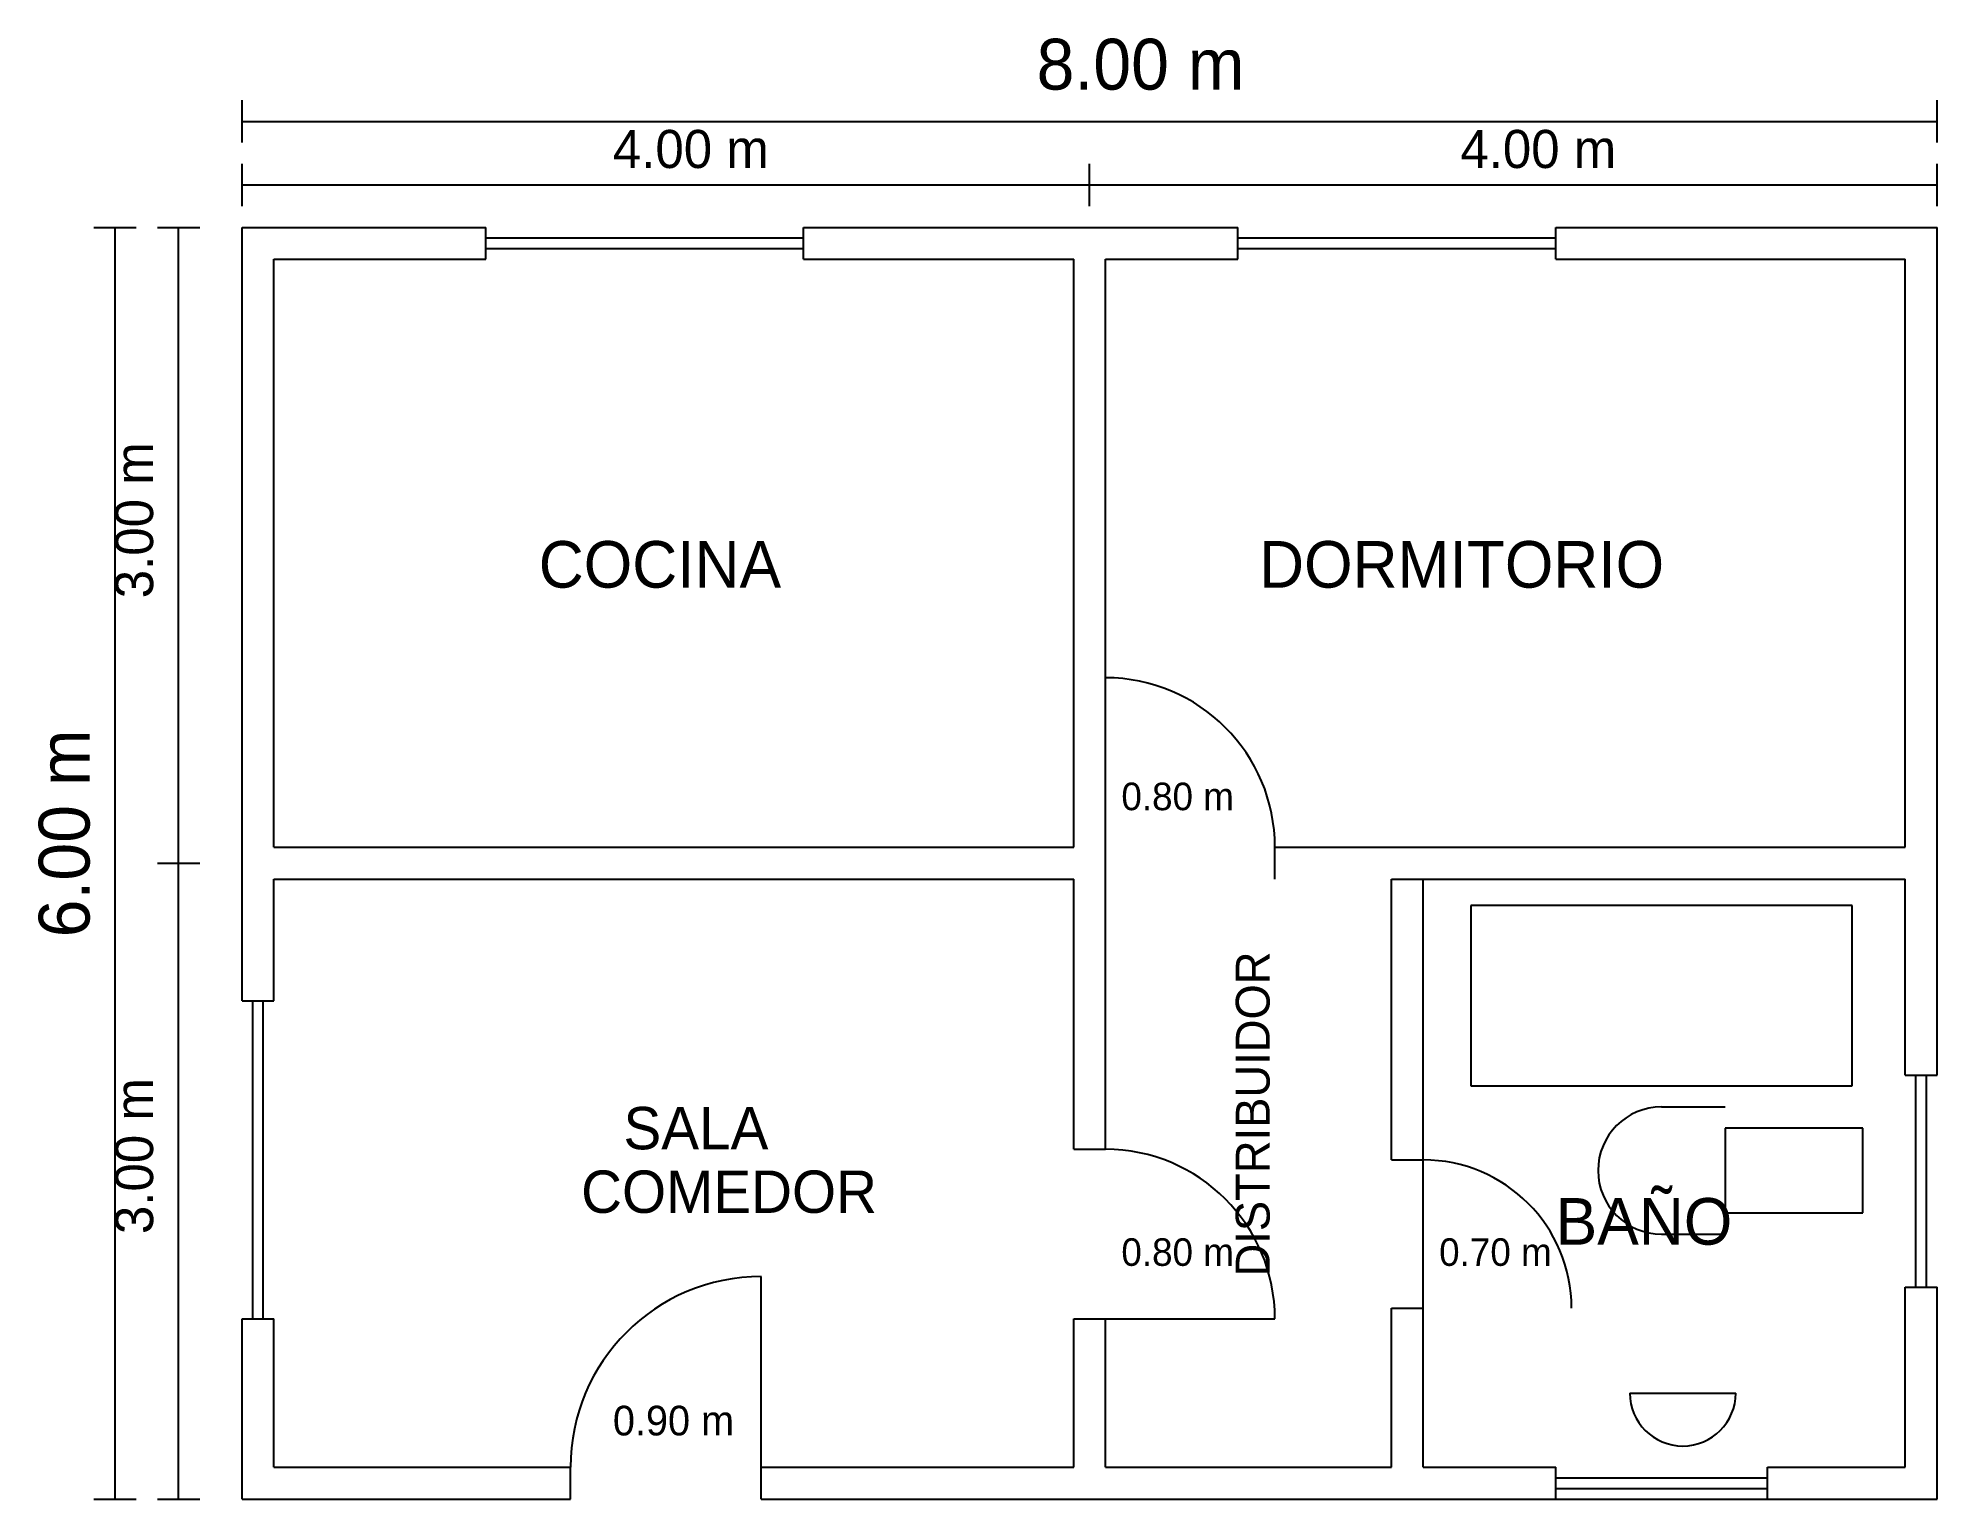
# Model space of a CAD drawing. Extents: x -0.96 to 8, y 0 to 6.89.
import ezdxf

# ---------------------------------------------------------------- set-up
doc = ezdxf.new("R2010")
doc.units = 0
for name, color, linetype in [('COTAS_TEXTOS', 7, 'CONTINUOUS'), ('MOBILIARIO', 6, 'CONTINUOUS'), ('MUROS', 1, 'CONTINUOUS'), ('PUERTAS', 3, 'CONTINUOUS'), ('VENTANAS', 4, 'CONTINUOUS')]:
    doc.layers.add(name, color=color, linetype=linetype)

msp = doc.modelspace()

# ---------------------------------------------------------------- linework, layer by layer
at = {"layer": 'COTAS_TEXTOS'}
for p, q in [((0, 6.4), (0, 6.6)), ((8, 6.4), (8, 6.6)), ((0, 6.5), (8, 6.5)), ((0, 6.1), (0, 6.3)), ((4, 6.1), (4, 6.3)), ((8, 6.1), (8, 6.3)), ((0, 6.2), (4, 6.2)), ((4, 6.2), (8, 6.2)), ((-0.7, 6), (-0.5, 6)), ((-0.6, 0), (-0.6, 6)), ((-0.4, 6), (-0.2, 6)), ((-0.3, 3), (-0.3, 6)), ((-0.4, 3), (-0.2, 3)), ((-0.3, 0), (-0.3, 3)), ((-0.7, 0), (-0.5, 0)), ((-0.4, 0), (-0.2, 0))]:
    msp.add_line(p, q, dxfattribs=at)
at = {"layer": 'MOBILIARIO'}
for p, q in [((7.6, 2.8), (5.8, 2.8)), ((5.8, 2.8), (5.8, 1.95)), ((7.6, 1.95), (7.6, 2.8)), ((5.8, 1.95), (7.6, 1.95)), ((6.7, 1.85), (7, 1.85)), ((7.65, 1.75), (7, 1.75)), ((7, 1.75), (7, 1.35)), ((7.65, 1.35), (7.65, 1.75)), ((7, 1.35), (7.65, 1.35)), ((6.7, 1.25), (7, 1.25)), ((6.55, 0.5), (7.05, 0.5))]:
    msp.add_line(p, q, dxfattribs=at)
for centre, radius, start, end in [((6.7, 1.55), 0.3, 90, 270), ((6.8, 0.5), 0.25, 180, 360)]:
    msp.add_arc(centre, radius, start, end, dxfattribs=at)
at = {"layer": 'MUROS'}
for p, q in [((0, 6), (1.15, 6)), ((0, 2.35), (0, 6)), ((2.65, 6), (4.7, 6)), ((6.2, 6), (8, 6)), ((8, 2), (8, 6)), ((0.15, 5.85), (1.15, 5.85)), ((0.15, 3.075), (0.15, 5.85)), ((2.65, 5.85), (3.925, 5.85)), ((3.925, 3.075), (3.925, 5.85)), ((4.075, 5.85), (4.7, 5.85)), ((4.075, 3.075), (4.075, 5.85)), ((6.2, 5.85), (7.85, 5.85)), ((7.85, 3.075), (7.85, 5.85)), ((0.15, 3.075), (3.925, 3.075)), ((4.075, 2.925), (4.075, 3.075)), ((4.875, 3.075), (7.85, 3.075)), ((4.875, 2.925), (4.875, 3.075)), ((0.15, 2.35), (0.15, 2.925)), ((0.15, 2.925), (3.925, 2.925)), ((3.925, 1.65), (3.925, 2.925)), ((4.075, 1.65), (4.075, 2.925)), ((5.425, 1.6), (5.425, 2.925)), ((5.425, 2.925), (5.575, 2.925)), ((5.575, 2.925), (7.85, 2.925)), ((5.575, 1.6), (5.575, 2.925)), ((7.85, 2), (7.85, 2.925)), ((3.925, 1.65), (4.075, 1.65)), ((5.425, 1.6), (5.575, 1.6)), ((7.85, 0.15), (7.85, 1)), ((8, 0), (8, 1)), ((5.425, 0.15), (5.425, 0.9)), ((5.425, 0.9), (5.575, 0.9)), ((5.575, 0.15), (5.575, 0.9)), ((0, 0), (0, 0.85)), ((0.15, 0.15), (0.15, 0.85)), ((3.925, 0.15), (3.925, 0.85)), ((3.925, 0.85), (4.075, 0.85)), ((4.075, 0.15), (4.075, 0.85)), ((0.15, 0.15), (1.55, 0.15)), ((1.55, 0), (1.55, 0.15)), ((2.45, 0.15), (3.925, 0.15)), ((2.45, 0), (2.45, 0.15)), ((4.075, 0.15), (5.425, 0.15)), ((5.575, 0.15), (6.2, 0.15)), ((7.2, 0.15), (7.85, 0.15)), ((0, 0), (1.55, 0)), ((2.45, 0), (8, 0))]:
    msp.add_line(p, q, dxfattribs=at)
at = {"layer": 'PUERTAS'}
for p, q in [((4.075, 3.075), (4.075, 3.875)), ((5.575, 0.9), (5.575, 1.6)), ((2.45, 0.15), (2.45, 1.05)), ((4.075, 0.85), (4.875, 0.85))]:
    msp.add_line(p, q, dxfattribs=at)
for centre, radius, start, end in [((4.075, 3.075), 0.8, 0, 90), ((4.075, 0.85), 0.8, 0, 90), ((5.575, 0.9), 0.7, 0, 90), ((2.45, 0.15), 0.9, 90, 180)]:
    msp.add_arc(centre, radius, start, end, dxfattribs=at)
at = {"layer": 'VENTANAS'}
for p, q in [((1.15, 5.85), (1.15, 6)), ((1.15, 5.95), (2.65, 5.95)), ((2.65, 5.85), (2.65, 6)), ((4.7, 5.85), (4.7, 6)), ((4.7, 5.95), (6.2, 5.95)), ((6.2, 5.85), (6.2, 6)), ((1.15, 5.9), (2.65, 5.9)), ((4.7, 5.9), (6.2, 5.9)), ((0, 2.35), (0.15, 2.35)), ((0.05, 0.85), (0.05, 2.35)), ((0.1, 0.85), (0.1, 2.35)), ((7.85, 2), (8, 2)), ((7.9, 1), (7.9, 2)), ((7.95, 1), (7.95, 2)), ((7.85, 1), (8, 1)), ((0, 0.85), (0.15, 0.85)), ((6.2, 0), (6.2, 0.15)), ((6.2, 0.1), (7.2, 0.1)), ((7.2, 0), (7.2, 0.15)), ((6.2, 0.05), (7.2, 0.05))]:
    msp.add_line(p, q, dxfattribs=at)

# ---------------------------------------------------------------- texts
at = {"layer": 'COTAS_TEXTOS'}
for s, height, p in [('8.00 m', 0.24, (3.75, 6.65)), ('4.00 m', 0.18, (1.75, 6.28)), ('4.00 m', 0.18, (5.75, 6.28)), ('COCINA', 0.22, (1.4, 4.3)), ('DORMITORIO', 0.22, (4.8, 4.3)), ('0.80 m', 0.13, (4.15, 3.25)), ('SALA', 0.2, (1.8, 1.65)), ('COMEDOR', 0.2, (1.6, 1.35)), ('BAÑO', 0.22, (6.2, 1.2)), ('0.80 m', 0.13, (4.15, 1.1)), ('0.70 m', 0.13, (5.65, 1.1)), ('0.90 m', 0.14, (1.75, 0.3))]:
    msp.add_text(s, height=height, dxfattribs=at).set_placement(p)
for s, height, p in [('3.00 m', 0.18, (-0.42, 4.25)), ('6.00 m', 0.24, (-0.72, 2.65)), ('DISTRIBUIDOR', 0.16, (4.85, 1.05)), ('3.00 m', 0.18, (-0.42, 1.25))]:
    msp.add_text(s, height=height, rotation=90, dxfattribs=at).set_placement(p)

doc.saveas('drawing.dxf')
